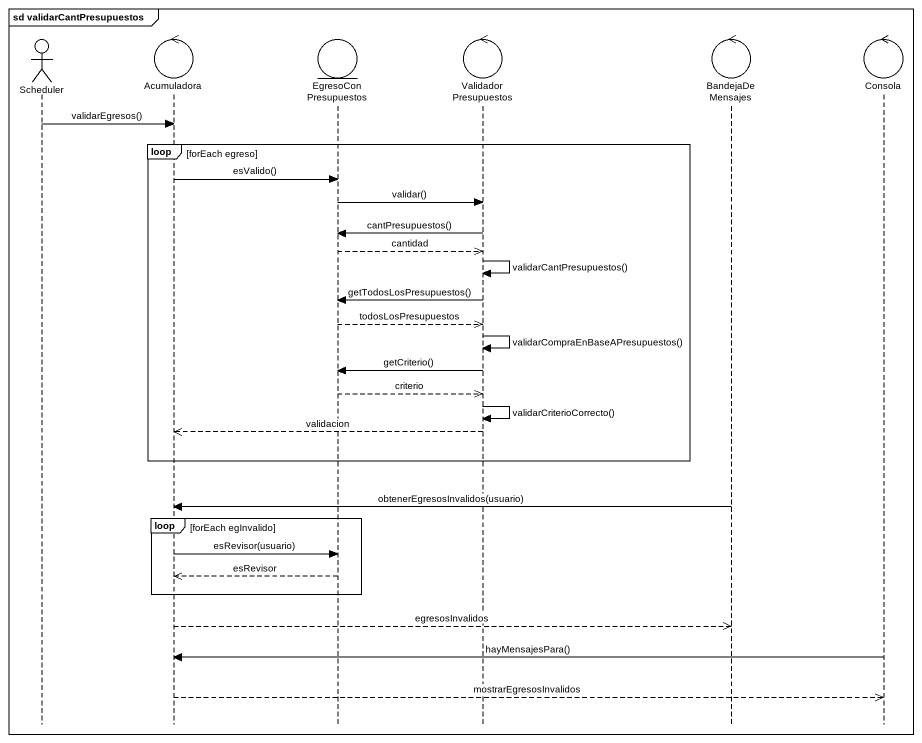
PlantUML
@startuml
mainframe sd validarCantPresupuestos
hide footbox
actor Scheduler
control Acumuladora
entity EgresoConPresupuestos
control ValidadorPresupuestos
control BandejaDeMensajes
control Consola

Scheduler -> Acumuladora : validarEgresos()
loop forEach egreso
  Acumuladora -> EgresoConPresupuestos : esValido()
  EgresoConPresupuestos -> ValidadorPresupuestos : validar()
  ValidadorPresupuestos -> EgresoConPresupuestos : cantPresupuestos()
  EgresoConPresupuestos -->> ValidadorPresupuestos : cantidad
  ValidadorPresupuestos -> ValidadorPresupuestos : validarCantPresupuestos()
  ValidadorPresupuestos -> EgresoConPresupuestos : getTodosLosPresupuestos()
  EgresoConPresupuestos -->> ValidadorPresupuestos : todosLosPresupuestos
  ValidadorPresupuestos -> ValidadorPresupuestos : validarCompraEnBaseAPresupuestos()
  ValidadorPresupuestos -> EgresoConPresupuestos : getCriterio()
  EgresoConPresupuestos -->> ValidadorPresupuestos : criterio
  ValidadorPresupuestos -> ValidadorPresupuestos : validarCriterioCorrecto()
  ValidadorPresupuestos -->> Acumuladora : validacion
end
BandejaDeMensajes -> Acumuladora : obtenerEgresosInvalidos(usuario)
loop forEach egInvalido
  Acumuladora -> EgresoConPresupuestos : esRevisor(usuario)
  EgresoConPresupuestos -->> Acumuladora : esRevisor
end
Acumuladora -->> BandejaDeMensajes : egresosInvalidos
Consola -> Acumuladora : hayMensajesPara()
Acumuladora -->> Consola : mostrarEgresosInvalidos
@enduml
